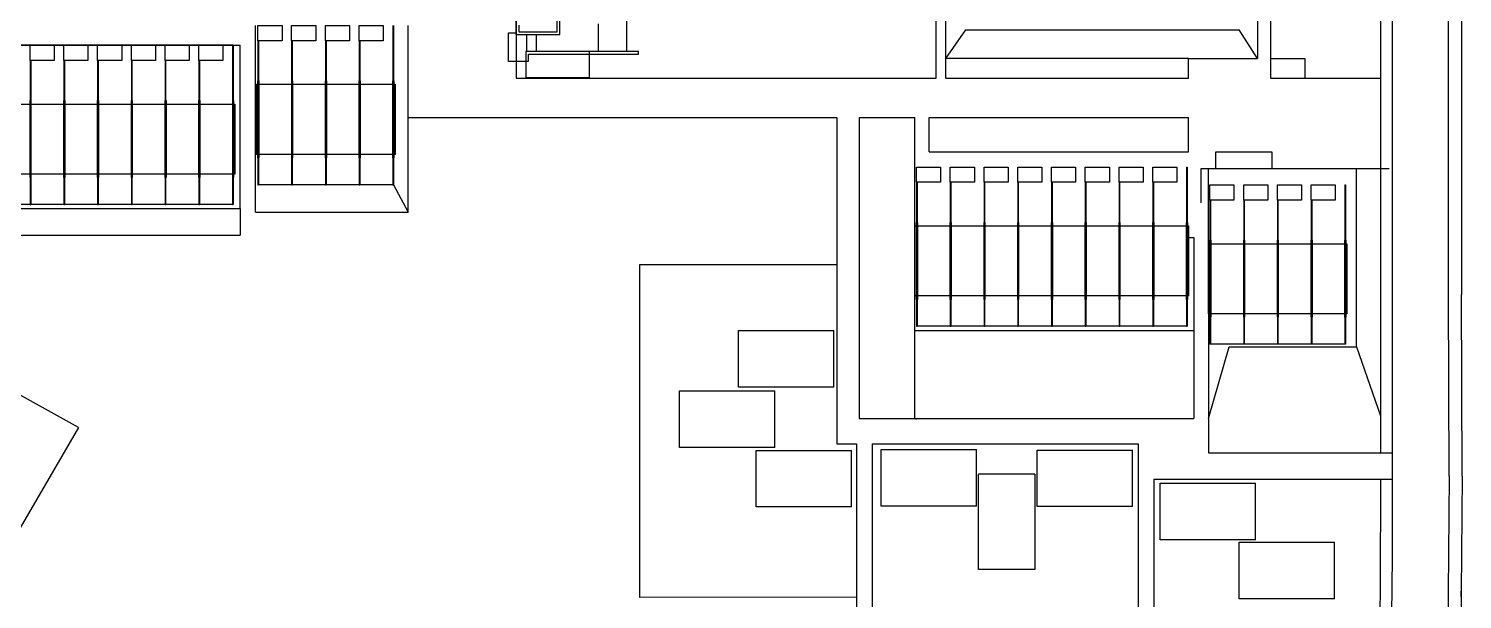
# Model space of a CAD drawing. Header units: millimetres. Extents: x -2 to 21000, y -2 to 14850.
# Drawn here: x 2413 to 3786, y 1283 to 1829 of the extents above; entities that cross this region are included whole.
import ezdxf

# ---------------------------------------------------------------- set-up
doc = ezdxf.new("R2010")
doc.units = ezdxf.units.MM
doc.layers.add('HOVED', color=31, linetype='Continuous')

msp = doc.modelspace()

# ---------------------------------------------------------------- linework, layer by layer
at = {"layer": 'HOVED'}
for p, q in [((3772.1, 2892.3), (3772.1, 1574.7)), ((3784.7, 2892.3), (3784.7, 1574.7)), ((3718.5, 2666.9), (3718.5, 1423.2)), ((3707.2, 2356.3), (3707.2, 1423.2)), ((3281.6, 1781.7), (3281.6, 2214.5)), ((2879.5, 2101.4), (2879.5, 1781.7)), ((3291.1, 1781.7), (3291.1, 1982.3)), ((3589.4, 1982.3), (3589.4, 1800.4)), ((3602, 1981.3), (3602, 1781.5)), ((2985.2, 1857.7), (2985.2, 1807.2)), ((2629.9, 1653.5), (2629.9, 1832)), ((2761.6, 1832), (2761.6, 1779.1)), ((2762.1, 1832), (2762.1, 1779.1)), ((2776.2, 1743.9), (2776.2, 1832)), ((3291.1, 1800.4), (3310, 1827.9)), ((3310, 1827.9), (3571.8, 1827.9)), ((3589.4, 1800.4), (3571.8, 1827.9)), ((2345.7, 1813.1), (2615.2, 1813.1)), ((2608.6, 1813.1), (2349.5, 1813.1)), ((2608.1, 1813.1), (2608.1, 1760.2)), ((2608.1, 1813.1), (2608.6, 1813.1)), ((2608.6, 1813.1), (2608.6, 1760.2)), ((2615.2, 1656.9), (2615.2, 1813.1)), ((2632.3, 1817.4), (2632.3, 1779.1)), ((2632.3, 1817.4), (2632.8, 1817.4)), ((2632.8, 1817.4), (2632.8, 1779.1)), ((2664.6, 1817.4), (2664.6, 1779.1)), ((2664.6, 1817.4), (2665.1, 1817.4)), ((2665.1, 1817.4), (2665.1, 1779.1)), ((2697, 1817.4), (2697, 1779.1)), ((2697, 1817.4), (2697.5, 1817.4)), ((2697.5, 1817.4), (2697.5, 1779.1)), ((2729.3, 1817.4), (2729.3, 1779.1)), ((2729.3, 1817.4), (2729.8, 1817.4)), ((2729.8, 1817.4), (2729.8, 1779.1)), ((2414.2, 1798.5), (2414.2, 1760.2)), ((2414.2, 1798.5), (2414.7, 1798.5)), ((2414.7, 1798.5), (2414.7, 1760.2)), ((2446.5, 1798.5), (2446.5, 1760.2)), ((2446.5, 1798.5), (2447, 1798.5)), ((2447, 1798.5), (2447, 1760.2)), ((2478.8, 1798.5), (2478.8, 1760.2)), ((2478.8, 1798.5), (2479.3, 1798.5)), ((2479.3, 1798.5), (2479.3, 1760.2)), ((2511.1, 1798.5), (2511.1, 1760.2)), ((2511.1, 1798.5), (2511.6, 1798.5)), ((2511.6, 1798.5), (2511.6, 1760.2)), ((2543.4, 1798.5), (2543.4, 1760.2)), ((2543.4, 1798.5), (2543.9, 1798.5)), ((2543.9, 1798.5), (2543.9, 1760.2)), ((2575.8, 1798.5), (2575.8, 1760.2)), ((2575.8, 1798.5), (2576.3, 1798.5)), ((2576.3, 1798.5), (2576.3, 1760.2)), ((3523.5, 1800.4), (3291.1, 1800.4)), ((3523.5, 1800.4), (3589.4, 1800.4)), ((3523.5, 1781.7), (3523.5, 1800.4)), ((3602, 1800.4), (3634.8, 1800.4)), ((3634.8, 1800.4), (3634.8, 1781.5)), ((2632, 1779.1), (2632, 1705.4)), ((2632, 1779.1), (2633.1, 1779.1)), ((2633.1, 1779.1), (2633.1, 1705.4)), ((2664.3, 1779.1), (2664.3, 1705.4)), ((2664.3, 1779.1), (2665.5, 1779.1)), ((2664.3, 1779.1), (2665.5, 1779.1)), ((2665.5, 1779.1), (2665.5, 1705.4)), ((2696.6, 1779.1), (2696.6, 1705.4)), ((2696.6, 1779.1), (2697.8, 1779.1)), ((2696.6, 1779.1), (2697.8, 1779.1)), ((2697.8, 1779.1), (2697.8, 1705.4)), ((2729, 1779.1), (2729, 1705.4)), ((2729, 1779.1), (2730.1, 1779.1)), ((2729, 1779.1), (2730.1, 1779.1)), ((2730.1, 1779.1), (2730.1, 1705.4)), ((2761.3, 1779.1), (2761.3, 1705.4)), ((2761.3, 1779.1), (2762.4, 1779.1)), ((2762.4, 1779.1), (2762.4, 1705.4)), ((2879.5, 1781.7), (3281.6, 1781.7)), ((3291.1, 1781.7), (3523.5, 1781.7)), ((3602, 1781.5), (3707.2, 1781.5)), ((2413.8, 1760.2), (2413.8, 1686.5)), ((2413.8, 1760.2), (2415, 1760.2)), ((2415, 1760.2), (2415, 1686.5)), ((2446.2, 1760.2), (2446.2, 1686.5)), ((2446.2, 1760.2), (2447.3, 1760.2)), ((2447.3, 1760.2), (2447.3, 1686.5)), ((2478.5, 1760.2), (2478.5, 1686.5)), ((2478.5, 1760.2), (2479.6, 1760.2)), ((2479.6, 1760.2), (2479.6, 1686.5)), ((2510.8, 1760.2), (2510.8, 1686.5)), ((2510.8, 1760.2), (2511.9, 1760.2)), ((2510.8, 1760.2), (2511.9, 1760.2)), ((2511.9, 1760.2), (2511.9, 1686.5)), ((2543.1, 1760.2), (2543.1, 1686.5)), ((2543.1, 1760.2), (2544.3, 1760.2)), ((2543.1, 1760.2), (2544.3, 1760.2)), ((2544.3, 1760.2), (2544.3, 1686.5)), ((2575.4, 1760.2), (2575.4, 1686.5)), ((2575.4, 1760.2), (2576.6, 1760.2)), ((2575.4, 1760.2), (2576.6, 1760.2)), ((2576.6, 1760.2), (2576.6, 1686.5)), ((2607.8, 1760.2), (2607.8, 1686.5)), ((2607.8, 1760.2), (2608.9, 1760.2)), ((2608.9, 1760.2), (2608.9, 1686.5)), ((2776.2, 1743.9), (3186.7, 1743.9)), ((2776.2, 1653.5), (2776.2, 1743.9)), ((3186.7, 1743.9), (3186.7, 1431.8)), ((3208, 1743.9), (3208, 1456)), ((3208, 1743.9), (3261.4, 1743.9)), ((3261.4, 1456), (3261.4, 1743.9)), ((3275.1, 1743.9), (3523.5, 1743.9)), ((3275.1, 1711), (3275.1, 1743.9)), ((3523.5, 1711), (3523.5, 1743.9)), ((2632, 1705.4), (2633.1, 1705.4)), ((2632.3, 1705.4), (2632.3, 1679.7)), ((2632.8, 1705.4), (2632.8, 1679.7)), ((2664.3, 1705.4), (2665.5, 1705.4)), ((2664.3, 1705.4), (2665.5, 1705.4)), ((2664.6, 1705.4), (2664.6, 1679.7)), ((2665.1, 1705.4), (2665.1, 1679.7)), ((2696.6, 1705.4), (2697.8, 1705.4)), ((2696.6, 1705.4), (2697.8, 1705.4)), ((2697, 1705.4), (2697, 1679.7)), ((2697.5, 1705.4), (2697.5, 1679.7)), ((2729, 1705.4), (2730.1, 1705.4)), ((2729, 1705.4), (2730.1, 1705.4)), ((2729.3, 1705.4), (2729.3, 1679.7)), ((2729.8, 1705.4), (2729.8, 1679.7)), ((2761.3, 1705.4), (2762.4, 1705.4)), ((2761.6, 1705.4), (2761.6, 1679.7)), ((2762.1, 1705.4), (2762.1, 1679.7)), ((3275.1, 1711), (3523.5, 1711)), ((3549.5, 1711), (3603.1, 1711)), ((3549.5, 1695.3), (3549.5, 1711)), ((3603.1, 1711), (3603.1, 1695.3)), ((3521.5, 1696.6), (3521.5, 1643.7)), ((3521.5, 1696.6), (3522, 1696.6)), ((3522, 1696.6), (3522, 1643.7)), ((3535.6, 1662.5), (3535.6, 1695.3)), ((3535.6, 1695.3), (3715.6, 1695.3)), ((3542.4, 1623.3), (3542.4, 1695.3)), ((3684.3, 1524.5), (3684.3, 1695.3)), ((2413.8, 1686.5), (2415, 1686.5)), ((2414.2, 1686.5), (2414.2, 1660.8)), ((2414.7, 1686.5), (2414.7, 1660.8)), ((2446.2, 1686.5), (2447.3, 1686.5)), ((2446.5, 1686.5), (2446.5, 1660.8)), ((2447, 1686.5), (2447, 1660.8)), ((2478.5, 1686.5), (2479.6, 1686.5)), ((2478.8, 1686.5), (2478.8, 1660.8)), ((2479.3, 1686.5), (2479.3, 1660.8)), ((2510.8, 1686.5), (2511.9, 1686.5)), ((2510.8, 1686.5), (2511.9, 1686.5)), ((2511.1, 1686.5), (2511.1, 1660.8)), ((2511.6, 1686.5), (2511.6, 1660.8)), ((2543.1, 1686.5), (2544.3, 1686.5)), ((2543.1, 1686.5), (2544.3, 1686.5)), ((2543.4, 1686.5), (2543.4, 1660.8)), ((2543.9, 1686.5), (2543.9, 1660.8)), ((2575.4, 1686.5), (2576.6, 1686.5)), ((2575.4, 1686.5), (2576.6, 1686.5)), ((2575.8, 1686.5), (2575.8, 1660.8)), ((2576.3, 1686.5), (2576.3, 1660.8)), ((2607.8, 1686.5), (2608.9, 1686.5)), ((2608.1, 1686.5), (2608.1, 1660.8)), ((2608.6, 1686.5), (2608.6, 1660.8)), ((2762.1, 1679.7), (2632.3, 1679.7)), ((2632.3, 1679.7), (2632.8, 1679.7)), ((2664.6, 1679.7), (2665.1, 1679.7)), ((2697, 1679.7), (2697.5, 1679.7)), ((2729.3, 1679.7), (2729.8, 1679.7)), ((2761.6, 1679.7), (2762.1, 1679.7)), ((2762.1, 1679.7), (2776.2, 1653.5)), ((3262.9, 1682), (3262.9, 1643.7)), ((3262.9, 1682), (3263.4, 1682)), ((3263.4, 1682), (3263.4, 1643.7)), ((3295.2, 1682), (3295.2, 1643.7)), ((3295.2, 1682), (3295.8, 1682)), ((3295.8, 1682), (3295.8, 1643.7)), ((3327.6, 1682), (3327.6, 1643.7)), ((3327.6, 1682), (3328.1, 1682)), ((3328.1, 1682), (3328.1, 1643.7)), ((3359.9, 1682), (3359.9, 1643.7)), ((3359.9, 1682), (3360.4, 1682)), ((3360.4, 1682), (3360.4, 1643.7)), ((3392.2, 1682), (3392.2, 1643.7)), ((3392.2, 1682), (3392.7, 1682)), ((3392.7, 1682), (3392.7, 1643.7)), ((3424.5, 1682), (3424.5, 1643.7)), ((3424.5, 1682), (3425, 1682)), ((3425, 1682), (3425, 1643.7)), ((3456.8, 1682), (3456.8, 1643.7)), ((3456.8, 1682), (3457.3, 1682)), ((3457.3, 1682), (3457.3, 1643.7)), ((3489.2, 1682), (3489.2, 1643.7)), ((3489.2, 1682), (3489.7, 1682)), ((3489.7, 1682), (3489.7, 1643.7)), ((3673.1, 1679.5), (3673.6, 1679.5)), ((3673.1, 1679.5), (3673.1, 1626.6)), ((3673.6, 1679.5), (3673.6, 1626.6)), ((3543.8, 1664.9), (3544.4, 1664.9)), ((3543.8, 1664.9), (3543.8, 1626.6)), ((3544.4, 1664.9), (3544.4, 1626.6)), ((3576.2, 1664.9), (3576.7, 1664.9)), ((3576.2, 1664.9), (3576.2, 1626.6)), ((3576.7, 1664.9), (3576.7, 1626.6)), ((3608.5, 1664.9), (3609, 1664.9)), ((3608.5, 1664.9), (3608.5, 1626.6)), ((3609, 1664.9), (3609, 1626.6)), ((3640.8, 1664.9), (3641.3, 1664.9)), ((3640.8, 1664.9), (3640.8, 1626.6)), ((3641.3, 1664.9), (3641.3, 1626.6)), ((2345.7, 1656.9), (2615.2, 1656.9)), ((2608.6, 1660.8), (2349.5, 1660.8)), ((2414.2, 1660.8), (2414.7, 1660.8)), ((2446.5, 1660.8), (2447, 1660.8)), ((2478.8, 1660.8), (2479.3, 1660.8)), ((2511.1, 1660.8), (2511.6, 1660.8)), ((2543.4, 1660.8), (2543.9, 1660.8)), ((2575.8, 1660.8), (2576.3, 1660.8)), ((2608.1, 1660.8), (2608.6, 1660.8)), ((2615.2, 1656.9), (2615.2, 1631.6)), ((2629.9, 1653.5), (2776.2, 1653.5)), ((3262.6, 1643.7), (3262.6, 1570)), ((3262.6, 1643.7), (3263.7, 1643.7)), ((3263.7, 1643.7), (3263.7, 1570)), ((3294.9, 1643.7), (3294.9, 1570)), ((3294.9, 1643.7), (3296.1, 1643.7)), ((3296.1, 1643.7), (3296.1, 1570)), ((3327.3, 1643.7), (3327.3, 1570)), ((3327.3, 1643.7), (3328.4, 1643.7)), ((3328.4, 1643.7), (3328.4, 1570)), ((3359.6, 1643.7), (3359.6, 1570)), ((3359.6, 1643.7), (3360.7, 1643.7)), ((3360.7, 1643.7), (3360.7, 1570)), ((3391.9, 1643.7), (3391.9, 1570)), ((3391.9, 1643.7), (3393, 1643.7)), ((3393, 1643.7), (3393, 1570)), ((3424.2, 1643.7), (3424.2, 1570)), ((3424.2, 1643.7), (3425.3, 1643.7)), ((3424.2, 1643.7), (3425.3, 1643.7)), ((3425.3, 1643.7), (3425.3, 1570)), ((3456.5, 1643.7), (3456.5, 1570)), ((3456.5, 1643.7), (3457.7, 1643.7)), ((3456.5, 1643.7), (3457.7, 1643.7)), ((3457.7, 1643.7), (3457.7, 1570)), ((3488.8, 1643.7), (3488.8, 1570)), ((3488.8, 1643.7), (3490, 1643.7)), ((3488.8, 1643.7), (3490, 1643.7)), ((3490, 1643.7), (3490, 1570)), ((3521.2, 1643.7), (3521.2, 1570)), ((3521.2, 1643.7), (3522.3, 1643.7)), ((3522.3, 1643.7), (3522.3, 1570)), ((2345.7, 1631.6), (2615.2, 1631.6)), ((3523.5, 1629.3), (3528.5, 1629.3)), ((3528.5, 1629.3), (3528.5, 1456)), ((3543.5, 1626.6), (3543.5, 1552.9)), ((3543.5, 1626.6), (3544.7, 1626.6)), ((3544.7, 1626.6), (3544.7, 1552.9)), ((3575.9, 1626.6), (3575.9, 1552.9)), ((3575.9, 1626.6), (3577, 1626.6)), ((3575.9, 1626.6), (3577, 1626.6)), ((3577, 1626.6), (3577, 1552.9)), ((3608.2, 1626.6), (3608.2, 1552.9)), ((3608.2, 1626.6), (3609.3, 1626.6)), ((3608.2, 1626.6), (3609.3, 1626.6)), ((3609.3, 1626.6), (3609.3, 1552.9)), ((3640.5, 1626.6), (3640.5, 1552.9)), ((3640.5, 1626.6), (3641.6, 1626.6)), ((3640.5, 1626.6), (3641.6, 1626.6)), ((3641.6, 1626.6), (3641.6, 1552.9)), ((3672.8, 1626.6), (3672.8, 1552.9)), ((3672.8, 1626.6), (3673.9, 1626.6)), ((3673.9, 1626.6), (3673.9, 1552.9)), ((2997.9, 1603.4), (3186.7, 1603.4)), ((2997.9, 1284.9), (2997.9, 1603.4)), ((3262.6, 1570), (3263.7, 1570)), ((3262.9, 1570), (3262.9, 1544.4)), ((3263.4, 1570), (3263.4, 1544.4)), ((3294.9, 1570), (3296.1, 1570)), ((3295.2, 1570), (3295.2, 1544.4)), ((3295.8, 1570), (3295.8, 1544.4)), ((3327.3, 1570), (3328.4, 1570)), ((3327.6, 1570), (3327.6, 1544.4)), ((3328.1, 1570), (3328.1, 1544.4)), ((3359.6, 1570), (3360.7, 1570)), ((3359.9, 1570), (3359.9, 1544.4)), ((3360.4, 1570), (3360.4, 1544.4)), ((3391.9, 1570), (3393, 1570)), ((3392.2, 1570), (3392.2, 1544.4)), ((3392.7, 1570), (3392.7, 1544.4)), ((3424.2, 1570), (3425.3, 1570)), ((3424.2, 1570), (3425.3, 1570)), ((3424.5, 1570), (3424.5, 1544.4)), ((3425, 1570), (3425, 1544.4)), ((3456.5, 1570), (3457.7, 1570)), ((3456.5, 1570), (3457.7, 1570)), ((3456.8, 1570), (3456.8, 1544.4)), ((3457.3, 1570), (3457.3, 1544.4)), ((3488.8, 1570), (3490, 1570)), ((3488.8, 1570), (3490, 1570)), ((3489.2, 1570), (3489.2, 1544.4)), ((3489.7, 1570), (3489.7, 1544.4)), ((3521.2, 1570), (3522.3, 1570)), ((3521.5, 1570), (3521.5, 1544.4)), ((3522, 1570), (3522, 1544.4)), ((3772.9, 1400.9), (3772.2, 1574.7)), ((3785.5, 1400.9), (3784.8, 1574.7)), ((3542.4, 1556.2), (3542.4, 1423.2)), ((3543.8, 1552.9), (3543.8, 1527.2)), ((3544.4, 1552.9), (3544.4, 1527.2)), ((3575.9, 1552.9), (3577, 1552.9)), ((3575.9, 1552.9), (3577, 1552.9)), ((3576.2, 1552.9), (3576.2, 1527.2)), ((3576.7, 1552.9), (3576.7, 1527.2)), ((3608.2, 1552.9), (3609.3, 1552.9)), ((3608.2, 1552.9), (3609.3, 1552.9)), ((3608.5, 1552.9), (3608.5, 1527.2)), ((3609, 1552.9), (3609, 1527.2)), ((3640.5, 1552.9), (3641.6, 1552.9)), ((3640.5, 1552.9), (3641.6, 1552.9)), ((3640.8, 1552.9), (3640.8, 1527.2)), ((3641.3, 1552.9), (3641.3, 1527.2)), ((3672.8, 1552.9), (3673.9, 1552.9)), ((3673.1, 1552.9), (3673.1, 1527.2)), ((3673.6, 1552.9), (3673.6, 1527.2)), ((2460.5, 1447.5), (2295, 1539.4)), ((3092.5, 1540.3), (3183.8, 1540.3)), ((3092.5, 1486.2), (3092.5, 1540.3)), ((3183.8, 1486.2), (3183.8, 1540.3)), ((3261.4, 1540.2), (3528.5, 1540.2)), ((3522, 1544.4), (3262.9, 1544.4)), ((3262.9, 1544.4), (3263.4, 1544.4)), ((3295.2, 1544.4), (3295.8, 1544.4)), ((3327.6, 1544.4), (3328.1, 1544.4)), ((3359.9, 1544.4), (3360.4, 1544.4)), ((3392.2, 1544.4), (3392.7, 1544.4)), ((3424.5, 1544.4), (3425, 1544.4)), ((3456.8, 1544.4), (3457.3, 1544.4)), ((3489.2, 1544.4), (3489.7, 1544.4)), ((3521.5, 1544.4), (3522, 1544.4)), ((3542.4, 1456), (3562.4, 1524.5)), ((3673.6, 1527.2), (3543.8, 1527.2)), ((3562.4, 1524.5), (3684.3, 1524.5)), ((3684.3, 1524.5), (3707.2, 1458.5)), ((3183.8, 1486.2), (3092.5, 1486.2)), ((3036, 1482.5), (3127.2, 1482.5)), ((3036, 1428.3), (3036, 1482.5)), ((3127.2, 1428.3), (3127.2, 1482.5)), ((3208, 1456), (3528.5, 1456)), ((3262.3, 1455.3), (3262.6, 1455.6)), ((2460.5, 1447.5), (2396.8, 1337.8)), ((3127.2, 1428.3), (3036, 1428.3)), ((3186.7, 1431.8), (3205.5, 1431.8)), ((3205.5, 1431.8), (3205.5, 1220.9)), ((3220.4, 1431.8), (3220.4, 1234)), ((3220.4, 1431.8), (3475.2, 1431.8)), ((3475.2, 1431.8), (3475.2, 1234)), ((3109.4, 1425.6), (3200.7, 1425.6)), ((3109.4, 1371.5), (3109.4, 1425.6)), ((3200.7, 1371.5), (3200.7, 1425.6)), ((3229, 1372.3), (3229, 1426.4)), ((3229, 1426.4), (3320.3, 1426.4)), ((3320.3, 1372.3), (3320.3, 1426.4)), ((3378.4, 1371.8), (3378.4, 1425.9)), ((3378.4, 1425.9), (3469.6, 1425.9)), ((3469.6, 1371.8), (3469.6, 1425.9)), ((3542.4, 1423.2), (3718.5, 1423.2)), ((3322.2, 1311.7), (3322.2, 1403)), ((3376.3, 1403), (3322.2, 1403)), ((3376.3, 1403), (3376.3, 1311.7)), ((3772.9, 1400.9), (3771.1, 1209.9)), ((3785.5, 1400.9), (3783.7, 1209.9)), ((3490.2, 1398.1), (3718.5, 1398.1)), ((3490.2, 1398.1), (3490.2, 1181)), ((3496.2, 1394.2), (3587.4, 1394.2)), ((3496.2, 1340.1), (3496.2, 1394.2)), ((3587.4, 1340.1), (3587.4, 1394.2)), ((3200.7, 1371.5), (3109.4, 1371.5)), ((3469.6, 1371.8), (3378.4, 1371.8)), ((3587.4, 1340.1), (3496.2, 1340.1)), ((3571.9, 1283.6), (3571.9, 1337.7)), ((3571.9, 1337.7), (3663.1, 1337.7)), ((3663.1, 1283.6), (3663.1, 1337.7)), ((3376.3, 1311.7), (3322.2, 1311.7)), ((3784.5, 1285.7), (3784.5, 1290.8)), ((3205.5, 1285.3), (2997.9, 1284.9)), ((3663.1, 1283.6), (3571.9, 1283.6))]:
    msp.add_line(p, q, dxfattribs=at)
for points in [[(2914, 1856.2), (2879.4, 1856.2), (2879.4, 1823.5), (2921.4, 1823.5), (2921.4, 1840)], [(2882, 1832.3), (2882, 1826), (2918.8, 1826), (2918.8, 1840.5)], [(2655.4, 1817.4), (2632.3, 1817.4), (2632.3, 1832), (2655.4, 1832), (2655.4, 1817.4)], [(2687.7, 1817.4), (2664.6, 1817.4), (2664.6, 1832), (2687.7, 1832), (2687.7, 1817.4)], [(2720, 1817.4), (2697, 1817.4), (2697, 1832), (2720, 1832), (2720, 1817.4)], [(2752.3, 1817.4), (2729.3, 1817.4), (2729.3, 1832), (2752.3, 1832), (2752.3, 1817.4)], [(2958.4, 1807.1), (2958.4, 1833.5)], [(2437.2, 1798.5), (2414.2, 1798.5), (2414.2, 1813.1), (2437.2, 1813.1), (2437.2, 1798.5)], [(2469.5, 1798.5), (2446.5, 1798.5), (2446.5, 1813.1), (2469.5, 1813.1), (2469.5, 1798.5)], [(2501.9, 1798.5), (2478.8, 1798.5), (2478.8, 1813.1), (2501.9, 1813.1), (2501.9, 1798.5)], [(2534.2, 1798.5), (2511.1, 1798.5), (2511.1, 1813.1), (2534.2, 1813.1), (2534.2, 1798.5)], [(2566.5, 1798.5), (2543.4, 1798.5), (2543.4, 1813.1), (2566.5, 1813.1), (2566.5, 1798.5)], [(2598.8, 1798.5), (2575.8, 1798.5), (2575.8, 1813.1), (2598.8, 1813.1), (2598.8, 1798.5)], [(2888.8, 1797.5), (2872.3, 1797.5), (2872.3, 1825.1), (2879.4, 1825.1)], [(2889.7, 1807.1), (2889.7, 1823.5)], [(2899.1, 1807.1), (2899.1, 1823.5)], [(3286, 1682), (3262.9, 1682), (3262.9, 1696.6), (3286, 1696.6), (3286, 1682)], [(3318.3, 1682), (3295.2, 1682), (3295.2, 1696.6), (3318.3, 1696.6), (3318.3, 1682)], [(3350.6, 1682), (3327.6, 1682), (3327.6, 1696.6), (3350.6, 1696.6), (3350.6, 1682)], [(3382.9, 1682), (3359.9, 1682), (3359.9, 1696.6), (3382.9, 1696.6), (3382.9, 1682)], [(3415.3, 1682), (3392.2, 1682), (3392.2, 1696.6), (3415.3, 1696.6), (3415.3, 1682)], [(3447.6, 1682), (3424.5, 1682), (3424.5, 1696.6), (3447.6, 1696.6), (3447.6, 1682)], [(3479.9, 1682), (3456.8, 1682), (3456.8, 1696.6), (3479.9, 1696.6), (3479.9, 1682)], [(3512.2, 1682), (3489.2, 1682), (3489.2, 1696.6), (3512.2, 1696.6), (3512.2, 1682)], [(3566.9, 1664.9), (3543.8, 1664.9), (3543.8, 1679.5), (3566.9, 1679.5), (3566.9, 1664.9)], [(3599.2, 1664.9), (3576.2, 1664.9), (3576.2, 1679.5), (3599.2, 1679.5), (3599.2, 1664.9)], [(3631.5, 1664.9), (3608.5, 1664.9), (3608.5, 1679.5), (3631.5, 1679.5), (3631.5, 1664.9)], [(3663.9, 1664.9), (3640.8, 1664.9), (3640.8, 1679.5), (3663.9, 1679.5), (3663.9, 1664.9)], [(3718.5, 1423.2), (3718.5, 1368.5), (3718.3, 1325.8), (3718.1, 1293.6), (3717.8, 1270.1)], [(3707.2, 1398.1), (3707.1, 1368.5), (3707, 1325.9), (3706.8, 1293.7), (3706.5, 1270.3)]]:
    msp.add_lwpolyline(points, dxfattribs=at)
for points in [[(2888.8, 1807.2), (2888.8, 1782.1), (2949.8, 1782.1), (2949.8, 1807.2)], [(2996.8, 1807.2), (2888.8, 1807.2), (2888.8, 1797.9), (2891.4, 1797.9), (2891.4, 1804.6), (2996.8, 1804.6)], [(2763.6, 1708.6), (2630.8, 1708.6), (2630.8, 1775.8), (2763.6, 1775.8)], [(2610.1, 1689.7), (2348, 1689.7), (2348, 1756.9), (2610.1, 1756.9)], [(3523.5, 1573.3), (3261.4, 1573.3), (3261.4, 1640.4), (3523.5, 1640.4)], [(3675.1, 1556.2), (3542.4, 1556.2), (3542.4, 1623.3), (3675.1, 1623.3)]]:
    msp.add_lwpolyline(points, close=True, dxfattribs=at)
at = {"layer": 'HOVED', "flags": 128}
msp.add_lwpolyline([(3320.3, 1372.3), (3229, 1372.3)], dxfattribs=at)

doc.saveas('drawing.dxf')
